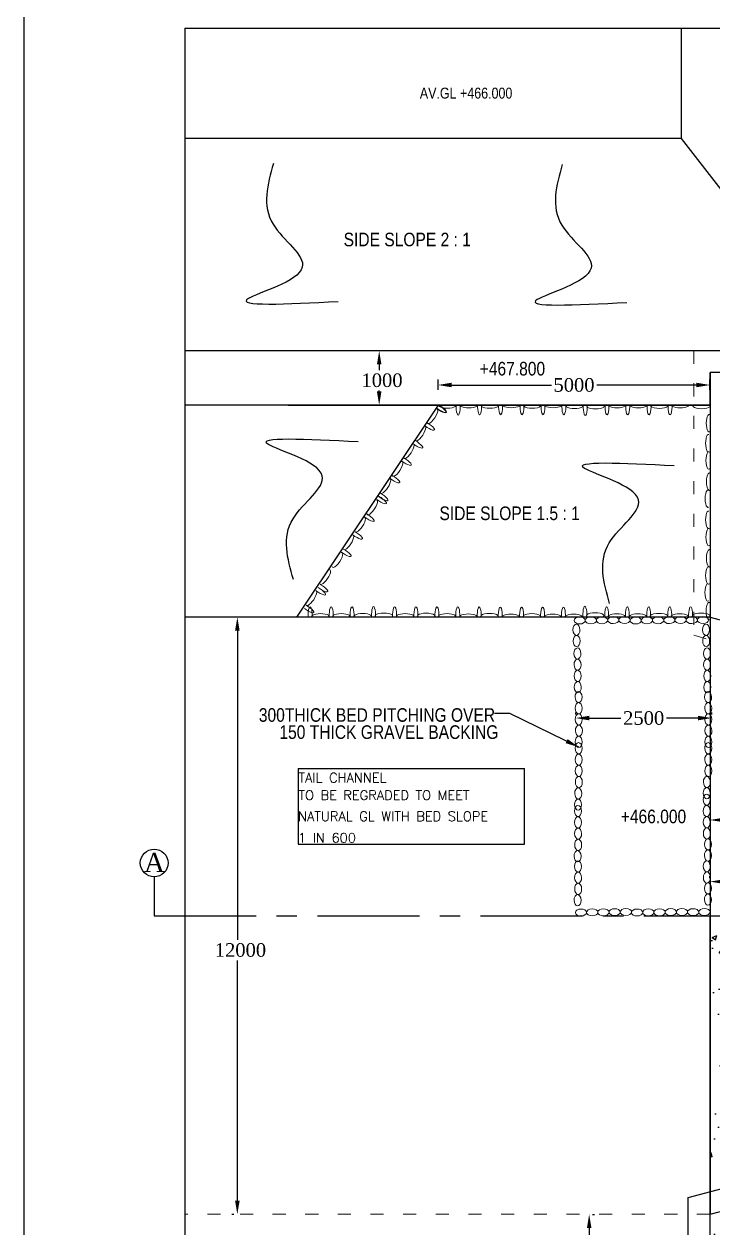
# Model space of a CAD drawing. Header units: millimetres. Extents: x 80 to 6605, y 46 to 2491.
# Drawn here: x 5456.2 to 5582.8, y 890.6 to 1112 of the extents above; entities that cross this region are included whole.
import ezdxf
from ezdxf.enums import TextEntityAlignment as Align

# ---------------------------------------------------------------- set-up
doc = ezdxf.new("R2010")
doc.units = ezdxf.units.MM
doc.linetypes.add('ACAD_ISO03W100', pattern=[30, 12, -18])
doc.linetypes.add('CENTER', pattern=[2, 1.25, -0.25, 0.25, -0.25])
doc.layers.add('TEXT_GENERAL', color=4, linetype='Continuous')
doc.styles.add('ABADI', font='')
doc.styles.add('ARIAL NARROW', font='ARIALN.TTF')
doc.styles.add('rs', font='romans.shx', dxfattribs={"height": 1.75})
doc.styles.get("Standard").update_dxf_attribs({"font": 'times.ttf', "height": 2.5})
doc.styles.add('TNR_2.5', font='times.ttf', dxfattribs={"height": 2.5})
doc.styles.get('ABADI').set_extended_font_data('Abadi MT Condensed Light')
doc.dimstyles.get("Standard").update_dxf_attribs({"dimtxt": 0.18, "dimasz": 0.18, "dimexe": 0.18, "dimexo": 0.0625, "dimgap": 0.09, "dimtad": 0, "dimtih": 1, "dimtoh": 1, "dimdec": 4, "dimzin": 0, "dimdsep": 46, "dimtxsty": 'Standard', "dimcen": 0.09, "dimadec": 0, "dimazin": 0, "dimtfac": 1, "dimtdec": 4, "dimtofl": 0, "dimtmove": 0, "dimatfit": 3, "dimfxl": 1, "dimtolj": 1, "dimtzin": 0, "dimarcsym": 0})
doc.dimstyles.new('STYLE_ESH', dxfattribs={"dimtxt": 2.5, "dimasz": 2.5, "dimexe": 1, "dimexo": 0.625, "dimtad": 0, "dimtih": 1, "dimtoh": 1, "dimdec": 0, "dimlfac": 100, "dimzin": 9, "dimdsep": 46, "dimtxsty": 'TNR_2.5', "dimcen": 2.5, "dimadec": 0, "dimazin": 2, "dimtfac": 1, "dimtdec": 0, "dimtofl": 0, "dimtmove": 2, "dimatfit": 3, "dimfxl": 1, "dimarcsym": 0})

# ---------------------------------------------------------------- blocks, each defined once
blk = doc.blocks.new('*D106')
at = {"color": 0, "lineweight": -2, "transparency": 16777216}
for p, q in [((5532.28, 1044.7), (5532.28, 1046.61)), ((5534.78, 1045.61), (5553.12, 1045.61)), ((5579.78, 1045.61), (5561.45, 1045.61)), ((5582.28, 1044.7), (5582.28, 1046.61))]:
    blk.add_line(p, q, dxfattribs=at)
at = {"color": 0, "transparency": 16777216}
for points in [[(5534.78, 1046.03), (5534.78, 1045.2), (5532.28, 1045.61)], [(5579.78, 1046.03), (5579.78, 1045.2), (5582.28, 1045.61)]]:
    blk.add_solid(points, dxfattribs=at)
at = {"layer": 'Defpoints', "color": 0, "transparency": 16777216}
for p in [(5582.28, 1045.61), (5532.28, 1044.08), (5582.28, 1044.08)]:
    blk.add_point(p, dxfattribs=at)
at = {"color": 0, "transparency": 16777216, "insert": (5557.28, 1045.61), "char_height": 2.5, "attachment_point": 5, "style": 'TNR_2.5'}
blk.add_mtext('5000', dxfattribs=at)
blk = doc.blocks.new('*D108')
at = {"color": 0, "lineweight": -2, "transparency": 16777216}
for p, q in [((5557.59, 984.99), (5557.59, 985.36)), ((5582.59, 984.99), (5582.59, 985.36)), ((5560.09, 984.36), (5565.88, 984.36)), ((5580.09, 984.36), (5574.3, 984.36))]:
    blk.add_line(p, q, dxfattribs=at)
at = {"color": 0, "transparency": 16777216}
for points in [[(5560.09, 984.78), (5560.09, 983.95), (5557.59, 984.36)], [(5580.09, 984.78), (5580.09, 983.95), (5582.59, 984.36)]]:
    blk.add_solid(points, dxfattribs=at)
at = {"layer": 'Defpoints', "color": 0, "transparency": 16777216}
for p in [(5557.59, 984.36), (5582.59, 984.36), (5582.59, 984.36)]:
    blk.add_point(p, dxfattribs=at)
at = {"color": 0, "transparency": 16777216, "insert": (5570.09, 984.36), "char_height": 2.5, "attachment_point": 5, "style": 'TNR_2.5'}
blk.add_mtext('2500', dxfattribs=at)
blk = doc.blocks.new('*D137')
at = {"color": 0, "lineweight": -2, "transparency": 16777216}
for p, q in [((5520.84, 1051.92), (5520.47, 1051.92)), ((5521.47, 1049.42), (5521.47, 1048.36)), ((5521.47, 1044.42), (5521.47, 1044.57)), ((5520.84, 1041.92), (5520.47, 1041.92))]:
    blk.add_line(p, q, dxfattribs=at)
at = {"color": 0, "transparency": 16777216}
for points in [[(5521.05, 1049.42), (5521.88, 1049.42), (5521.47, 1051.92)], [(5521.05, 1044.42), (5521.88, 1044.42), (5521.47, 1041.92)]]:
    blk.add_solid(points, dxfattribs=at)
at = {"layer": 'Defpoints', "color": 0, "transparency": 16777216}
for p in [(5521.47, 1051.92), (5521.47, 1041.92), (5521.47, 1041.92)]:
    blk.add_point(p, dxfattribs=at)
at = {"color": 0, "transparency": 16777216, "insert": (5521.99, 1046.47), "char_height": 2.5, "attachment_point": 5, "style": 'TNR_2.5'}
blk.add_mtext('1000', dxfattribs=at)
blk = doc.blocks.new('*D209')
at = {"color": 0, "lineweight": -2, "transparency": 16777216}
for p, q in [((5584.78, 965.62), (5604.37, 965.62)), ((5632.29, 965.62), (5612.7, 965.62)), ((5582.28, 965), (5582.28, 964.62)), ((5634.79, 965), (5634.79, 964.62))]:
    blk.add_line(p, q, dxfattribs=at)
at = {"color": 0, "transparency": 16777216}
for points in [[(5584.78, 966.04), (5584.78, 965.21), (5582.28, 965.62)], [(5632.29, 966.04), (5632.29, 965.21), (5634.79, 965.62)]]:
    blk.add_solid(points, dxfattribs=at)
at = {"layer": 'Defpoints', "color": 0, "transparency": 16777216}
for p in [(5582.28, 965.62), (5582.28, 965.62), (5634.79, 965.62)]:
    blk.add_point(p, dxfattribs=at)
at = {"color": 0, "transparency": 16777216, "insert": (5608.53, 965.62), "char_height": 2.5, "attachment_point": 5, "style": 'TNR_2.5'}
blk.add_mtext('5250', dxfattribs=at)
blk = doc.blocks.new('*D214')
at = {"color": 0, "lineweight": -2, "transparency": 16777216}
for p, q in [((5494.76, 1002.92), (5494.39, 1002.92)), ((5495.39, 1000.42), (5495.39, 943.6)), ((5495.39, 895.6), (5495.39, 939.8)), ((5494.76, 893.1), (5494.39, 893.1))]:
    blk.add_line(p, q, dxfattribs=at)
at = {"color": 0, "transparency": 16777216}
for points in [[(5494.97, 1000.42), (5495.81, 1000.42), (5495.39, 1002.92)], [(5494.97, 895.6), (5495.81, 895.6), (5495.39, 893.1)]]:
    blk.add_solid(points, dxfattribs=at)
at = {"layer": 'Defpoints', "color": 0, "transparency": 16777216}
for p in [(5495.39, 1002.92), (5495.39, 893.1), (5495.39, 893.1)]:
    blk.add_point(p, dxfattribs=at)
at = {"color": 0, "transparency": 16777216, "insert": (5495.96, 941.7), "char_height": 2.5, "attachment_point": 5, "style": 'TNR_2.5'}
blk.add_mtext('12000', dxfattribs=at)
blk = doc.blocks.new('*D215')
at = {"color": 0, "lineweight": -2, "transparency": 16777216}
for p, q in [((5560.66, 893.1), (5561.07, 893.1)), ((5560.07, 890.6), (5560.07, 872.5)), ((5560.07, 850.6), (5560.07, 868.71)), ((5560.66, 848.1), (5561.07, 848.1))]:
    blk.add_line(p, q, dxfattribs=at)
at = {"color": 0, "transparency": 16777216}
for points in [[(5559.66, 890.6), (5560.49, 890.6), (5560.07, 893.1)], [(5559.66, 850.6), (5560.49, 850.6), (5560.07, 848.1)]]:
    blk.add_solid(points, dxfattribs=at)
at = {"layer": 'Defpoints', "color": 0, "transparency": 16777216}
for p in [(5560.03, 893.1), (5560.07, 893.1), (5560.03, 848.1)]:
    blk.add_point(p, dxfattribs=at)
at = {"color": 0, "transparency": 16777216, "insert": (5560.07, 870.6), "char_height": 2.5, "attachment_point": 5, "style": 'TNR_2.5'}
blk.add_mtext('2850', dxfattribs=at)
blk = doc.blocks.new('*D219')
at = {"layer": 'Defpoints', "color": 0, "transparency": 16777216}
for p in [(5582.28, 954.29), (5582.28, 954.29), (5660.29, 954.29)]:
    blk.add_point(p, dxfattribs=at)
at = {"layer": 'TEXT_GENERAL', "color": 0, "lineweight": -2, "transparency": 16777216}
for p, q in [((5582.28, 954.91), (5582.28, 955.29)), ((5584.78, 954.29), (5617.1, 954.29)), ((5657.79, 954.29), (5625.47, 954.29)), ((5660.29, 953.66), (5660.29, 953.29))]:
    blk.add_line(p, q, dxfattribs=at)
at = {"layer": 'TEXT_GENERAL', "color": 0, "transparency": 16777216}
for points in [[(5584.78, 954.7), (5584.78, 953.87), (5582.28, 954.29)], [(5657.79, 954.7), (5657.79, 953.87), (5660.29, 954.29)]]:
    blk.add_solid(points, dxfattribs=at)
at = {"layer": 'TEXT_GENERAL', "color": 0, "lineweight": 5, "transparency": 16777216, "insert": (5621.28, 954.29), "char_height": 2.5, "attachment_point": 5, "style": 'TNR_2.5'}
blk.add_mtext('7800', dxfattribs=at)

msp = doc.modelspace()

# ---------------------------------------------------------------- hatches: boundary and pattern name
h = msp.add_hatch()
h.set_pattern_fill('AR-CONC', color=0, scale=0.05, style=0)
h.set_pattern_definition([(50, (12.801, 0.0005), (9.109233, -0.796954), [0.9525, -10.4775]), (355, (12.801, 0.0005), (-1.762141, 9.552832), [0.762, -8.382]), (100.451, (13.56, -0.066), (7.347125, 8.755834), [0.8095, -8.9045]), (46.1842, (12.801, 2.54), (13.553952, -2.102116), [1.42875, -15.71625]), (96.6356, (13.93, 2.365), (11.870212, 12.371278), [1.21425, -13.35675]), (351.184, (12.801, 2.54), (11.87023, 12.371256), [1.143, -12.573]), (21, (14.071, 1.9055), (7.580744, -5.113276), [0.9525, -10.4775]), (326, (14.071, 1.9055), (3.090101, 9.209398), [0.762, -8.382]), (71.4514, (14.703, 1.479), (10.670825, 4.096143), [0.8095, -8.9045]), (37.5, (12.801, 0.0005), (0.1544302, 4.227752), [0, -8.2804, 0, -8.509, 0, -8.41375]), (7.5, (12.801, 0.0005), (3.340983, 5.0090287), [0, -4.8514, 0, -8.0899, 0, -3.20675]), (327.5, (9.969, 0.0005), (6.7795298, -0.2864372), [0, -3.175, 0, -9.906, 0, -13.1445]), (317.5, (8.699, 0.0005), (7.406459, 1.2713246), [0, -4.1275, 0, -6.5786, 0, -9.3345])])
h.paths.add_polyline_path([(5666.51864, 896.01264), (5760.31978, 896.01264), (5760.31978, 906.76264), (5751.32145, 906.76264), (5751.31605, 914.01264), (5660.28564, 914.01264), (5587.28305, 894.44493), (5587.28305, 848.10473), (5592.28305, 848.10473), (5592.28305, 876.11444)])
h.paths.add_polyline_path([(5587.28305, 894.44493), (5582.28305, 893.10473), (5582.28305, 848.10473), (5587.28305, 848.10473)])
h.paths.add_polyline_path([(5644.78564, 913.9992), (5644.78564, 948.01264), (5624.78564, 948.01264), (5624.78564, 908.63837)])
h.paths.add_polyline_path([(5644.78564, 909.858), (5644.78564, 913.9992), (5624.78564, 908.63837), (5624.78564, 904.49717)], flags=17)
h.paths.add_polyline_path([(5582.28305, 897.24593), (5585.28305, 898.05005), (5585.28305, 948.01264), (5582.28305, 948.01264)])
h.paths.add_polyline_path([(5583.24872, 857.82725), (5591.31739, 857.82725), (5591.31739, 854.03399), (5583.24872, 854.03399)], flags=9)
h.paths.add_polyline_path([(5604.06102, 892.08837), (5612.12969, 892.08837), (5612.12969, 888.2879), (5604.06102, 888.2879)], flags=24)
h.paths.add_polyline_path([(5693.18707, 906.91287), (5701.25575, 906.91287), (5701.25575, 903.1124), (5693.18707, 903.1124)], flags=24)
h.paths.add_polyline_path([(5630.57467, 930.4381), (5638.99662, 930.4381), (5638.99662, 926.64484), (5630.57467, 926.64484)], flags=24)
h.paths.add_polyline_path([(5630.57467, 924.30118), (5638.99662, 924.30118), (5638.99662, 920.50792), (5630.57467, 920.50792)], flags=24)

# ---------------------------------------------------------------- linework, layer by layer
for p, q in [((5456.18376, 767.83356), (5456.18376, 1347.83356)), ((5485.7346, 1111.22308), (5896.55924, 1111.22261)), ((5485.7346, 1111.22308), (5485.7346, 830.34611)), ((5577.04564, 1090.92055), (5577.04564, 1111.22308)), ((5577.04564, 1090.92055), (5485.7346, 1090.92055)), ((5607.28564, 1051.92055), (5577.04564, 1090.92055)), ((5607.28564, 1051.92055), (5485.7346, 1051.92055)), ((5582.28305, 1041.92055), (5582.28305, 1047.92055)), ((5582.28305, 1047.92055), (5582.28305, 1002.92055)), ((5587.28305, 1047.92055), (5582.28305, 1047.92055)), ((5582.28305, 1041.92055), (5485.7346, 1041.92055)), ((5504.73201, 1041.92055), (5582.28305, 1041.92055)), ((5532.28305, 1041.92055), (5506.28305, 1002.90052)), ((5582.28305, 1041.92055), (5582.28305, 1002.92055)), ((5582.28305, 1041.92055), (5582.28305, 948.01264)), ((5582.28305, 1002.92055), (5485.7346, 1002.92055)), ((5582.28305, 1002.92055), (5660.28564, 982.01264)), ((5506.59248, 975.07604), (5506.59248, 961.14425)), ((5506.59248, 975.07604), (5548.17018, 975.07604)), ((5548.17018, 961.14425), (5548.17018, 975.07604)), ((5506.59248, 961.14425), (5548.17018, 961.14425)), ((5582.28305, 848.10473), (5582.28305, 948.01264)), ((5578.28305, 896.17376), (5620.78564, 907.56621)), ((5582.28305, 893.10473), (5624.78564, 904.49717)), ((5578.28305, 844.10473), (5578.28305, 896.17376))]:
    msp.add_line(p, q)
at = {"linetype": 'CENTER', "ltscale": 15}
msp.add_line((5480.10026, 948.01264), (5890.91094, 948.01216), dxfattribs=at)
at = {"color": 5}
msp.add_line((5582.28305, 948.01264), (5582.28305, 893.10473), dxfattribs=at)
msp.add_circle((5480.10026, 957.71264), 2.54951)
at = {"color": 0, "lineweight": 5, "extrusion": (0, 0, -1)}
for centre, major_axis, ratio, start_param, end_param in [((5531.24384, 1039.86847), (0.88725, 1.34108), 0.328798741, -0.284518735, 3.426111389), ((5532.50091, 1041.39938), (-1.26459, 0.83665), 0.238983774, 1.336454693, 4.946730614), ((5532.59254, 1041.41888), (-1.26459, 0.83665), 0.238983774, 1.336454693, 4.946730614), ((5534.00976, 1041.88757), (1.60801, 0), 0.328798741, -0.109693715, 3.251286368), ((5535.98675, 1041.59337), (0, 1.5163), 0.238983774, 1.336454693, 4.946730614), ((5537.94723, 1041.94612), (1.60801, 0), 0.328798741, -0.109693715, 3.251286368), ((5539.92421, 1041.65192), (0, 1.5163), 0.238983774, 1.336454693, 4.946730614), ((5541.82005, 1041.8556), (1.60801, 0), 0.328798741, -0.284518735, 3.426111389), ((5543.79134, 1041.66821), (0, 1.5163), 0.238983774, 1.336454693, 4.946730614), ((5545.73907, 1041.96242), (1.60801, 0), 0.328798741, -0.109693715, 3.251286368), ((5547.71606, 1041.66821), (0, 1.5163), 0.238983774, 1.336454693, 4.946730614), ((5549.6119, 1041.87189), (1.60801, 0), 0.328798741, -0.284518735, 3.426111389), ((5551.58228, 1041.66821), (0, 1.5163), 0.238983774, 1.336454693, 4.946730614), ((5553.43941, 1041.96242), (1.60801, 0), 0.328798741, -0.109693715, 3.251286368), ((5555.4164, 1041.66821), (0, 1.5163), 0.238983774, 1.336454693, 4.946730614), ((5557.36773, 1041.81745), (1.60801, 0), 0.328798741, -0.109693715, 3.251286368), ((5559.34472, 1041.52324), (0, 1.5163), 0.238983774, 1.336454693, 4.946730614), ((5561.24055, 1041.72692), (1.60801, 0), 0.328798741, -0.284518735, 3.426111389), ((5563.35211, 1041.63804), (0, 1.5163), 0.238983774, 1.336454693, 4.946730614), ((5565.20924, 1041.93225), (1.60801, 0), 0.328798741, -0.109693715, 3.251286368), ((5567.15698, 1041.63804), (0, 1.5163), 0.238983774, 1.336454693, 4.946730614), ((5569.10472, 1041.93225), (1.60801, 0), 0.328798741, -0.109693715, 3.251286368), ((5571.08171, 1041.63804), (0, 1.5163), 0.238983774, 1.336454693, 4.946730614), ((5572.97754, 1041.84172), (1.60801, 0), 0.328798741, -0.284518735, 3.426111389), ((5574.94793, 1041.63804), (0, 1.5163), 0.238983774, 1.336454693, 4.946730614), ((5576.80506, 1041.93225), (1.60801, 0), 0.328798741, -0.109693715, 3.251286368), ((5580.73969, 1041.77214), (1.60801, 0), 0.328798741, -0.284518735, 3.426111389), ((5530.36764, 1038.17497), (-1.26459, 0.83665), 0.238983774, 1.336454693, 4.946730614), ((5529.03143, 1036.6885), (0.88725, 1.34108), 0.328798741, -0.109693715, 3.251286368), ((5526.88032, 1033.43712), (0.88725, 1.34108), 0.328798741, -0.109693715, 3.251286368), ((5528.20209, 1034.90176), (-1.26459, 0.83665), 0.238983774, 1.336454693, 4.946730614), ((5526.10098, 1031.72595), (-1.26459, 0.83665), 0.238983774, 1.336454693, 4.946730614), ((5524.84391, 1030.19504), (0.88725, 1.34108), 0.328798741, -0.284518735, 3.426111389), ((5522.60349, 1027.05399), (0.88725, 1.34108), 0.328798741, -0.109693715, 3.251286368), ((5523.96771, 1028.50154), (-1.26459, 0.83665), 0.238983774, 1.336454693, 4.946730614), ((5521.5188, 1024.65579), (-1.26459, 0.83665), 0.238983774, 1.336454693, 4.946730614), ((5521.81613, 1025.2242), (-1.26459, 0.83665), 0.238983774, 1.336454693, 4.946730614), ((5520.1701, 1023.10538), (0.88725, 1.34108), 0.328798741, -0.284518735, 3.426111389), ((5517.95769, 1019.92541), (0.88725, 1.34108), 0.328798741, -0.109693715, 3.251286368), ((5519.2939, 1021.41188), (-1.26459, 0.83665), 0.238983774, 1.336454693, 4.946730614), ((5517.12836, 1018.13867), (-1.26459, 0.83665), 0.238983774, 1.336454693, 4.946730614), ((5515.80659, 1016.67403), (0.88725, 1.34108), 0.328798741, -0.109693715, 3.251286368), ((5513.77017, 1013.43195), (0.88725, 1.34108), 0.328798741, -0.284518735, 3.426111389), ((5515.02724, 1014.96286), (-1.26459, 0.83665), 0.238983774, 1.336454693, 4.946730614), ((5511.52975, 1010.2909), (0.88725, 1.34108), 0.328798741, -0.109693715, 3.251286368), ((5508.98921, 1006.42564), (0.88725, 1.34108), 0.328798741, -0.109693715, 3.251286368), ((5510.35343, 1007.8732), (-1.26459, 0.83665), 0.238983774, 1.336454693, 4.946730614), ((5510.74239, 1008.46111), (-1.26459, 0.83665), 0.238983774, 1.336454693, 4.946730614), ((5508.20185, 1004.59586), (-1.26459, 0.83665), 0.238983774, 1.336454693, 4.946730614)]:
    msp.add_ellipse(centre, major_axis=major_axis, ratio=ratio, start_param=start_param, end_param=end_param, dxfattribs=at)
at = {"color": 0, "lineweight": 5}
for centre, major_axis, ratio, start_param, end_param in [((5582.13619, 1038.57834), (0, 1.60801), 0.328798741, -0.109693715, 3.251286368), ((5582.00987, 1034.91751), (0, 1.60801), 0.328798741, -0.109693715, 3.251286368), ((5582.07149, 1031.71118), (0, 1.60801), 0.328798741, -0.284518735, 3.426111389), ((5582.16201, 1027.83836), (0, 1.60801), 0.328798741, -0.109693715, 3.251286368), ((5581.91934, 1024.69665), (0, 1.60801), 0.328798741, -0.284518735, 3.426111389), ((5582.00987, 1020.82383), (0, 1.60801), 0.328798741, -0.109693715, 3.251286368), ((5582.07149, 1017.6175), (0, 1.60801), 0.328798741, -0.284518735, 3.426111389), ((5582.16201, 1013.74468), (0, 1.60801), 0.328798741, -0.109693715, 3.251286368), ((5582.01214, 1010.59331), (0, 1.60801), 0.328798741, -0.284518735, 3.426111389), ((5581.88963, 1007.45274), (0, 1.60801), 0.328798741, -0.284518735, 3.426111389), ((5582.10266, 1004.04191), (0, 1.60801), 0.328798741, -0.109693715, 3.251286368), ((5508.77553, 1003.33119), (0, 1.5163), 0.238983774, 4.478047346, 8.088323268), ((5510.69093, 1003.03698), (-1.60801, 0), 0.328798741, 3.031898939, 6.392879022), ((5512.64175, 1003.33119), (0, 1.5163), 0.238983774, 4.478047346, 8.088323268), ((5514.49888, 1003.03698), (-1.60801, 0), 0.328798741, 3.031898939, 6.392879022), ((5516.47587, 1003.33119), (0, 1.5163), 0.238983774, 4.478047346, 8.088323268), ((5518.44693, 1003.05327), (-1.60801, 0), 0.328798741, 3.031898939, 6.392879022), ((5520.42392, 1003.34748), (0, 1.5163), 0.238983774, 4.478047346, 8.088323268), ((5522.31975, 1003.1438), (1.60801, 0), 0.328798741, -0.284518735, 3.426111389), ((5524.29104, 1003.33119), (0, 1.5163), 0.238983774, 4.478047346, 8.088323268), ((5526.23878, 1003.03698), (-1.60801, 0), 0.328798741, 3.031898939, 6.392879022), ((5528.21577, 1003.33119), (0, 1.5163), 0.238983774, 4.478047346, 8.088323268), ((5530.1116, 1003.1275), (1.60801, 0), 0.328798741, -0.284518735, 3.426111389), ((5532.08199, 1003.33119), (0, 1.5163), 0.238983774, 4.478047346, 8.088323268), ((5533.93912, 1003.03698), (-1.60801, 0), 0.328798741, 3.031898939, 6.392879022), ((5535.91611, 1003.33119), (0, 1.5163), 0.238983774, 4.478047346, 8.088323268), ((5537.87659, 1002.97843), (-1.60801, 0), 0.328798741, 3.031898939, 6.392879022), ((5539.85357, 1003.27264), (0, 1.5163), 0.238983774, 4.478047346, 8.088323268), ((5541.74941, 1003.06895), (1.60801, 0), 0.328798741, -0.284518735, 3.426111389), ((5543.7207, 1003.25634), (0, 1.5163), 0.238983774, 4.478047346, 8.088323268), ((5545.66843, 1002.96213), (-1.60801, 0), 0.328798741, 3.031898939, 6.392879022), ((5547.64542, 1003.25634), (0, 1.5163), 0.238983774, 4.478047346, 8.088323268), ((5549.54125, 1003.05266), (1.60801, 0), 0.328798741, -0.284518735, 3.426111389), ((5551.51164, 1003.25634), (0, 1.5163), 0.238983774, 4.478047346, 8.088323268), ((5553.36877, 1002.96213), (-1.60801, 0), 0.328798741, 3.031898939, 6.392879022), ((5555.34576, 1003.25634), (0, 1.5163), 0.238983774, 4.478047346, 8.088323268), ((5557.22129, 1002.96213), (-1.60801, 0), 0.328798741, 3.031898939, 6.392879022), ((5559.27408, 1003.40131), (0, 1.5163), 0.238983774, 4.478047346, 8.088323268), ((5561.16991, 1003.19763), (1.60801, 0), 0.328798741, -0.284518735, 3.426111389), ((5563.28147, 1003.28651), (0, 1.5163), 0.238983774, 4.478047346, 8.088323268), ((5565.1386, 1002.99231), (-1.60801, 0), 0.328798741, 3.031898939, 6.392879022), ((5567.08634, 1003.28651), (0, 1.5163), 0.238983774, 4.478047346, 8.088323268), ((5569.03408, 1002.99231), (-1.60801, 0), 0.328798741, 3.031898939, 6.392879022), ((5571.01107, 1003.28651), (0, 1.5163), 0.238983774, 4.478047346, 8.088323268), ((5572.9069, 1003.08283), (1.60801, 0), 0.328798741, -0.284518735, 3.426111389), ((5574.87728, 1003.28651), (0, 1.5163), 0.238983774, 4.478047346, 8.088323268), ((5576.73442, 1002.99231), (-1.60801, 0), 0.328798741, 3.031898939, 6.392879022), ((5578.71141, 1003.28651), (0, 1.5163), 0.238983774, 4.478047346, 8.088323268), ((5580.66905, 1003.15241), (1.60801, 0), 0.328798741, -0.284518735, 3.426111389)]:
    msp.add_ellipse(centre, major_axis=major_axis, ratio=ratio, start_param=start_param, end_param=end_param, dxfattribs=at)
for points in [[(5502.02323, 1086.33724), (5501.96065, 1075.16267), (5507.32932, 1067.26424), (5497.42676, 1061.51537), (5513.90703, 1060.97552)], [(5555.11786, 1086.1619), (5555.05528, 1074.98733), (5560.42395, 1067.0889), (5550.52139, 1061.34002), (5567.00166, 1060.80018)], [(5505.6922, 1009.84427), (5505.62962, 1021.01884), (5510.99829, 1028.91727), (5501.09573, 1034.66615), (5517.576, 1035.206)], [(5563.83188, 1005.42852), (5563.7693, 1016.60309), (5569.13798, 1024.50152), (5559.23542, 1030.2504), (5575.71568, 1030.79025)]]:
    msp.add_spline(points, degree=3)
at = {"layer": 'TEXT_GENERAL', "color": 0, "linetype": 'ACAD_ISO03W100', "lineweight": 5, "ltscale": 0.2}
for p, q in [((5579.28564, 1051.92055), (5579.28564, 999.58278)), ((5579.28564, 999.58278), (5659.75829, 978.01279)), ((5582.28305, 893.10473), (5485.7346, 893.10473))]:
    msp.add_line(p, q, dxfattribs=at)
at = {"layer": 'TEXT_GENERAL', "color": 0, "lineweight": 5, "extrusion": (0, 0, -1)}
for centre, major_axis in [((5558.31426, 1002.30652), (1.03121, 0.0119)), ((5560.37669, 1002.32728), (1.03121, 0.0119)), ((5562.4391, 1002.35108), (1.03121, 0.0119)), ((5564.50154, 1002.37123), (1.03121, 0.0119)), ((5566.56395, 1002.39504), (1.03121, 0.0119)), ((5568.62636, 1002.30782), (1.03121, 0.0119)), ((5570.68877, 1002.33163), (1.03121, 0.0119)), ((5572.7512, 1002.35329), (1.03121, 0.0119)), ((5574.81363, 1002.37451), (1.03121, 0.0119)), ((5576.87606, 1002.39504), (1.03121, 0.0119)), ((5578.93847, 1002.37123), (1.03121, 0.0119)), ((5581.00088, 1002.39504), (1.03121, 0.0119)), ((5557.73428, 1000.59241), (0.0119, -1.03121)), ((5581.55526, 1000.59241), (0.0119, -1.03121)), ((5557.75593, 998.52998), (0.0119, -1.03121)), ((5581.57691, 998.52998), (0.0119, -1.03121)), ((5557.91227, 996.23482), (0.0119, -1.03121)), ((5581.73325, 996.23482), (0.0119, -1.03121)), ((5557.93393, 994.17239), (0.0119, -1.03121)), ((5581.75491, 994.17239), (0.0119, -1.03121)), ((5557.95515, 992.10996), (0.0119, -1.03121)), ((5581.77613, 992.10996), (0.0119, -1.03121)), ((5557.97568, 990.04753), (0.0119, -1.03121)), ((5581.79666, 990.04753), (0.0119, -1.03121)), ((5558.11251, 988.2318), (0.0119, -1.03121)), ((5581.93349, 988.2318), (0.0119, -1.03121)), ((5558.13416, 986.16937), (0.0119, -1.03121)), ((5581.95514, 986.16937), (0.0119, -1.03121)), ((5558.15539, 984.10693), (0.0119, -1.03121)), ((5558.17591, 982.0445), (0.0119, -1.03121)), ((5581.97636, 984.10693), (0.0119, -1.03121)), ((5581.99689, 982.0445), (0.0119, -1.03121)), ((5558.15211, 979.98209), (0.0119, -1.03121)), ((5581.97309, 979.98209), (0.0119, -1.03121)), ((5558.13416, 978.81474), (0.0119, -1.03121)), ((5581.95514, 978.81474), (0.0119, -1.03121)), ((5558.13416, 976.71208), (0.0119, -1.03121)), ((5581.95514, 976.71208), (0.0119, -1.03121)), ((5558.15539, 974.64965), (0.0119, -1.03121)), ((5581.97636, 974.64965), (0.0119, -1.03121)), ((5558.16876, 972.5872), (0.0119, -1.03121)), ((5581.71162, 972.59682), (0.0119, -1.03121)), ((5558.05577, 970.50353), (0.0119, -1.03121)), ((5581.66987, 969.36707), (0.0119, -1.03121)), ((5581.68781, 970.53441), (0.0119, -1.03121)), ((5558.01402, 967.27377), (0.0119, -1.03121)), ((5558.03197, 968.44112), (0.0119, -1.03121)), ((5581.66987, 967.26441), (0.0119, -1.03121)), ((5558.01402, 965.17111), (0.0119, -1.03121)), ((5581.69109, 965.20198), (0.0119, -1.03121)), ((5558.03524, 963.10868), (0.0119, -1.03121)), ((5581.70446, 963.13952), (0.0119, -1.03121)), ((5558.04862, 961.04622), (0.0119, -1.03121)), ((5581.91952, 961.14349), (0.0119, -1.03121)), ((5557.93563, 958.96255), (0.0119, -1.03121)), ((5581.89572, 959.08108), (0.0119, -1.03121)), ((5558.01402, 957.07636), (0.0119, -1.03121)), ((5581.69109, 957.10722), (0.0119, -1.03121)), ((5558.03524, 955.01393), (0.0119, -1.03121)), ((5581.70446, 955.04477), (0.0119, -1.03121)), ((5558.04862, 952.95147), (0.0119, -1.03121)), ((5581.89572, 950.98633), (0.0119, -1.03121)), ((5581.91952, 953.04874), (0.0119, -1.03121)), ((5557.93563, 950.8678), (0.0119, -1.03121)), ((5558.56599, 948.60597), (1.03121, 0.0119)), ((5560.62842, 948.62673), (1.03121, 0.0119)), ((5562.69083, 948.65054), (1.03121, 0.0119)), ((5564.75327, 948.67069), (1.03121, 0.0119)), ((5566.81568, 948.69449), (1.03121, 0.0119)), ((5568.87809, 948.60728), (1.03121, 0.0119)), ((5570.9405, 948.63109), (1.03121, 0.0119)), ((5573.00293, 948.65274), (1.03121, 0.0119)), ((5575.06536, 948.67397), (1.03121, 0.0119)), ((5577.12779, 948.69449), (1.03121, 0.0119)), ((5579.1902, 948.67069), (1.03121, 0.0119)), ((5581.25261, 948.69449), (1.03121, 0.0119))]:
    msp.add_ellipse(centre, major_axis=major_axis, ratio=0.621728248, dxfattribs=at)

# ---------------------------------------------------------------- texts
at = {"ltscale": 0.5, "style": 'ABADI'}
msp.add_text('AV.GL +466.000', height=2, dxfattribs=at).set_placement((5528.93951, 1098.28581))
at = {"style": 'rs'}
for s, p in [('TAIL CHANNEL', (5506.62784, 972.51671)), ('TO BE REGRADED TO MEET ', (5506.62784, 969.30497)), ('NATURAL GL WITH BED SLOPE ', (5506.54527, 965.42369)), ('1 IN 600', (5506.54527, 961.47466))]:
    msp.add_text(s, height=1.75, dxfattribs=at).set_placement(p)
at = {"insert": (5478.2353, 959.56569), "char_height": 3.5, "width": 4.365, "attachment_point": 1}
msp.add_mtext('A', dxfattribs=at)
at = {"layer": 'TEXT_GENERAL', "color": 0, "lineweight": 5, "style": 'ARIAL NARROW'}
for s, p in [('SIDE SLOPE 2 : 1', (5538.3271, 1070.36932)), ('SIDE SLOPE 1.5 : 1', (5558.3381, 1020.01988))]:
    msp.add_text(s, height=2.5, dxfattribs=at).set_placement(p, align=Align.BOTTOM_RIGHT)
for s, p in [('+467.800', (5545.96167, 1048.61323)), ('+466.000', (5571.89043, 966.27267))]:
    msp.add_text(s, height=2.5, dxfattribs=at).set_placement(p, align=Align.MIDDLE)
for s, p in [('300THICK BED PITCHING OVER', (5499.34263, 986.17998)), ('150 THICK GRAVEL BACKING', (5503.1218, 983.02995))]:
    msp.add_text(s, height=2.5, dxfattribs=at).set_placement(p, align=Align.TOP_LEFT)

# ---------------------------------------------------------------- dimensions: what is measured, and where the dimension line sits
dim = msp.add_linear_dim(base=(5521.46681, 1041.92055), p1=(5521.46681, 1051.92055), p2=(5521.46681, 1041.92055), angle=90, dimstyle='STYLE_ESH')
dim.commit()
dim.dimension.update_dxf_attribs({"geometry": '*D137', "text_midpoint": (5521.98833, 1046.46721), "dimtype": 160})
for base, p1, p2, picture, middle in [((5582.28305, 1045.61262), (5532.28305, 1044.07515), (5582.28305, 1044.07515), '*D106', (5557.28305, 1045.61262)), ((5582.59118, 984.36306), (5557.59118, 984.36306), (5582.59118, 984.36306), '*D108', (5570.09118, 984.36306)), ((5582.28305, 965.6223), (5634.78564, 965.6223), (5582.28305, 965.6223), '*D209', (5608.53435, 965.6223))]:
    dim = msp.add_linear_dim(base=base, p1=p1, p2=p2, dimstyle='STYLE_ESH')
    dim.commit()
    dim.dimension.update_dxf_attribs({"geometry": picture, "text_midpoint": middle})
dim = msp.add_linear_dim(base=(5495.38955, 893.10473), p1=(5495.38955, 1002.92055), p2=(5495.38955, 893.10473), angle=90, text='12000', dimstyle='STYLE_ESH')
dim.commit()
dim.dimension.update_dxf_attribs({"geometry": '*D214', "text_midpoint": (5495.95767, 941.70099), "dimtype": 160})
at = {"color": 0}
dim = msp.add_linear_dim(base=(5560.07446, 893.10473), p1=(5560.03228, 848.10473), p2=(5560.03228, 893.10473), angle=90, text='2850', dimstyle='STYLE_ESH', dxfattribs=at)
dim.commit()
dim.dimension.update_dxf_attribs({"geometry": '*D215', "text_midpoint": (5560.07446, 870.60473)})
at = {"layer": 'TEXT_GENERAL', "color": 0, "lineweight": 5}
dim = msp.add_linear_dim(base=(5582.28305, 954.28507), p1=(5660.28564, 954.28507), p2=(5582.28305, 954.28507), dimstyle='STYLE_ESH', dxfattribs=at)
dim.commit()
dim.dimension.update_dxf_attribs({"geometry": '*D219', "text_midpoint": (5621.28435, 954.28507)})

# ---------------------------------------------------------------- leaders
for points, dimstyle, override in [([(5558.17591, 979.01775), (5545.4696, 985.21153), (5542.64206, 985.21153)], 'STYLE_ESH', {"dimgap": 0.625, "dimtad": 0}), ([(5480.10026, 955.16313), (5480.10026, 948.01264)], 'Standard', {"dimgap": 0.09, "dimtad": 0})]:
    msp.add_leader(points, dimstyle=dimstyle, override=override)

doc.saveas('drawing.dxf')
